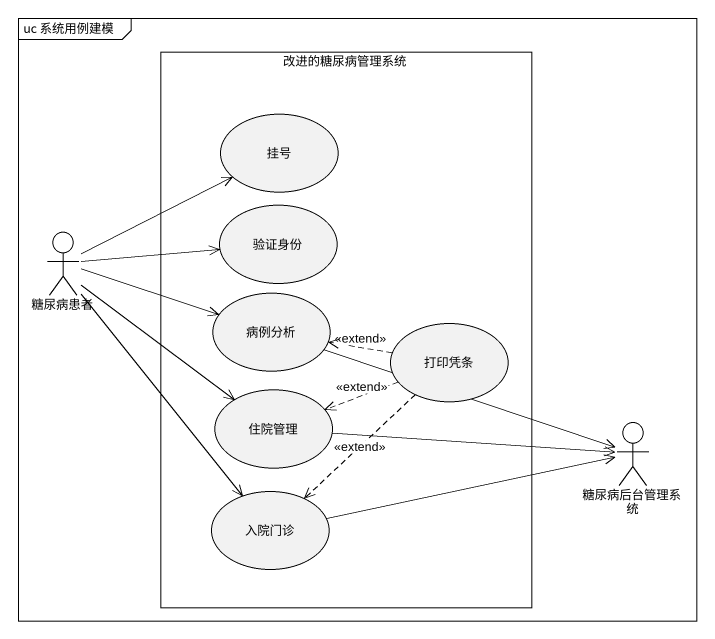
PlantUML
@startuml
mainframe uc 系统用例建模
rectangle 改进的糖尿病管理系统 {
  usecase 挂号
  usecase 验证身份
  usecase 病例分析
  usecase 打印凭条
  usecase 住院管理
  usecase 入院门诊
}
actor 糖尿病患者
actor 糖尿病后台管理系统
糖尿病患者 -right-> 挂号
糖尿病患者 -right-> 验证身份
糖尿病患者 -right-> 病例分析
糖尿病患者 --> 住院管理
糖尿病患者 --> 入院门诊
病例分析 -right-> 糖尿病后台管理系统
打印凭条 .left.> 病例分析 : <<extend>>
打印凭条 .left.> 住院管理 : <<extend>>
打印凭条 ..> 入院门诊 : <<extend>>
住院管理 -right-> 糖尿病后台管理系统
入院门诊 -right-> 糖尿病后台管理系统
@enduml
